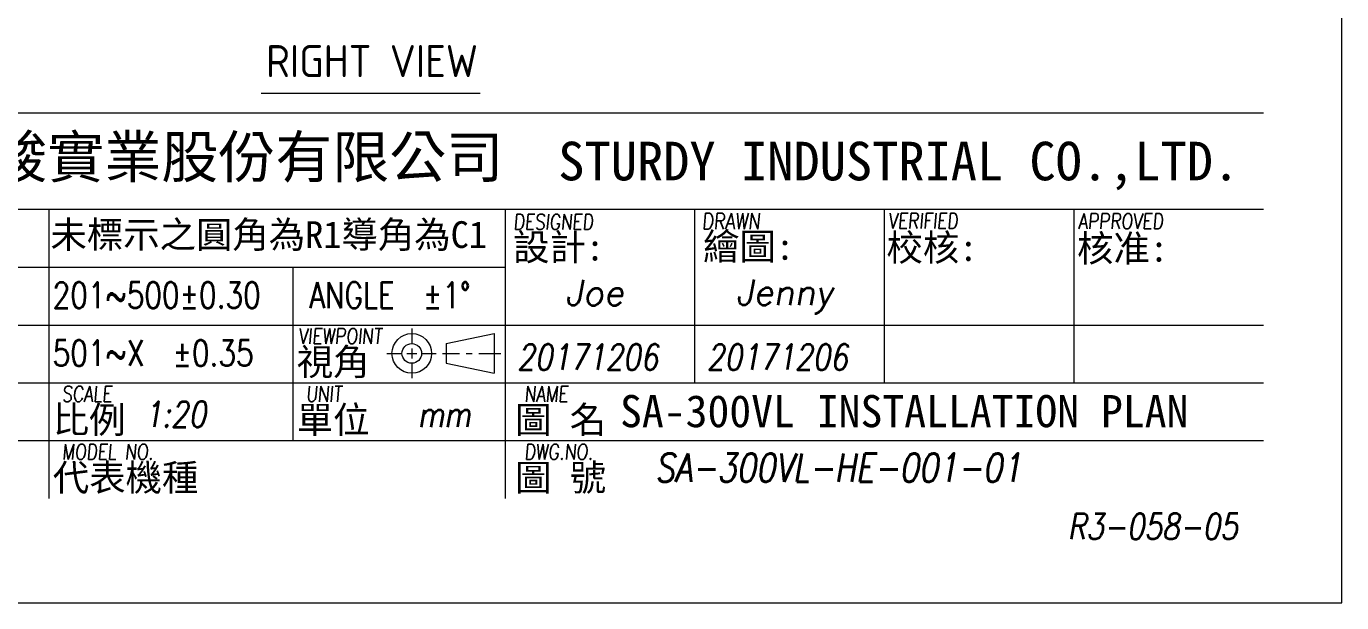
# Model space of a CAD drawing. Header units: millimetres. Extents: x 0 to 5860, y 0 to 4120.
# Drawn here: x 3813 to 5860, y 0 to 896 of the extents above; entities that cross this region are included whole.
import ezdxf

# ---------------------------------------------------------------- set-up
doc = ezdxf.new("R2010")
doc.units = ezdxf.units.MM
doc.layers.get('0').update_dxf_attribs({"lineweight": 15})
for name, color, linetype, lineweight in [('D', 3, 'Continuous', 13), ('F', 7, 'Continuous', 15), ('T', 4, 'Continuous', 15)]:
    doc.layers.add(name, color=color, linetype=linetype, lineweight=lineweight)
doc.styles.get("Standard").update_dxf_attribs({"font": 'kaiu.ttf'})
doc.styles.add('STU25', font='isocp2.shx')
doc.styles.add('Text', font='romans.shx', dxfattribs={"width": 0.8, "oblique": 10})

# ---------------------------------------------------------------- blocks, each defined once
blk = doc.blocks.new('新駿LOGO')
at = {"attachment_point": 1, "style": 'STU25'}
for s, insert, char_height in [('{\\f標楷體|b0|i0|c136|p65;新駿實業股份有限公司}', (-504.12, -439.33), 3.25), ('{\\f標楷體|b0|i0|c136|p65;STURDY\\H0.9667x; \\H1.034x;INDUSTRIAL CO.,LTD.}', (-455.51, -439.78), 3)]:
    blk.add_mtext(s, dxfattribs=dict(at, insert=insert, char_height=char_height))

msp = doc.modelspace()

# ---------------------------------------------------------------- linework, layer by layer
at = {"layer": 'D'}
msp.add_line((4178.765, 792.524), (4519.605, 792.524), dxfattribs=at)
at = {"layer": 'F', "color": 7}
for p, q in [((3118.213, 761.787), (5738.213, 761.787)), ((3118.213, 611.787), (5738.213, 611.787)), ((3848.213, 611.787), (3848.213, 161.787)), ((4853.213, 611.787), (4853.213, 341.787)), ((5148.213, 611.787), (5148.213, 341.787)), ((5443.213, 611.787), (5443.213, 341.787)), ((3118.213, 521.787), (4558.213, 521.787)), ((4228.213, 521.787), (4228.213, 251.787)), ((3118.213, 431.787), (5738.213, 431.787)), ((4298.213, 431.787), (5738.213, 431.787)), ((4558.213, 431.787), (5738.213, 431.787)), ((3118.213, 341.787), (5738.213, 341.787)), ((5738.213, 251.787), (3118.213, 251.787))]:
    msp.add_line(p, q, dxfattribs=at)
at = {"layer": 'F'}
msp.add_line((4558.213, 611.787), (4558.213, 161.787), dxfattribs=at)
at = {"layer": 'F', "color": 0}
for p, q in [((4413.13, 426.316), (4413.13, 402.877)), ((4466.587, 402.877), (4541.068, 418.466)), ((4541.068, 418.466), (4541.068, 356.803)), ((4413.13, 395.338), (4413.13, 379.93)), ((4466.587, 402.877), (4466.587, 372.392)), ((4374.448, 387.634), (4397.888, 387.634)), ((4405.427, 387.634), (4420.834, 387.634)), ((4413.13, 372.392), (4413.13, 348.952)), ((4428.373, 387.634), (4451.308, 387.634)), ((4460.833, 387.634), (4487.229, 387.634)), ((4466.587, 372.392), (4541.068, 356.803)), ((4497.873, 387.634), (4507.24, 387.634)), ((4517.279, 387.634), (4551.645, 387.634))]:
    msp.add_line(p, q, dxfattribs=at)
at = {"layer": 'F', "color": 6}
msp.add_lwpolyline([(0, 4120), (0, 0), (5860, 0), (5860, 4120)], close=True, dxfattribs=at)
at = {"layer": 'F', "color": 0}
for radius in [30.832, 15.243]:
    msp.add_circle((4413.13, 387.634), radius, dxfattribs=at)

# ---------------------------------------------------------------- block references
at = {"xscale": 20, "yscale": 20, "zscale": 20}
msp.add_blockref('新駿LOGO', (13751.191, 9512.417), dxfattribs=at)

# ---------------------------------------------------------------- texts
at = {"layer": 'D', "color": 4}
msp.add_text('SA-300VL INSTALLATION PLAN', height=50, dxfattribs=at).set_placement((4737.142, 272.886))
at = {"layer": 'D', "color": 11, "insert": (4186.36, 867.279), "char_height": 50, "attachment_point": 1}
msp.add_mtext('{\\Fisocp2.shx;RIGHT VIEW}', dxfattribs=at)
at = {"layer": 'F', "lineweight": -3}
for s, height, p in [('未標示之圓角為R1導角為C1', 41.51487, (3850.804, 551.693)), ('設計:', 41.5149, (4570.788, 532.132)), ('繪圖:', 41.5149, (4866.327, 533.272)), ('校核:', 41.5149, (5151.725, 531.5)), ('核准:', 41.5149, (5448.239, 530.388)), ('視角', 41.5149, (4234.112, 353.789)), ('比例', 41.5149, (3854.536, 263.789)), ('單位', 41.5149, (4234.112, 263.789)), ('圖 名', 41.5149, (4573.981, 263.789)), ('代表機種', 41.5149, (3854.536, 173.789)), ('圖 號', 41.5149, (4573.981, 173.789))]:
    msp.add_text(s, height=height, dxfattribs=at).set_placement(p)
at = {"layer": 'F', "color": 1, "lineweight": 15, "style": 'Text', "oblique": 5, "width": 0.8}
for s, height, p in [('DESIGNED', 24, (4571.356, 580.24)), ('DRAWN', 24.9089, (4864.665, 580.686)), ('VERIFIED', 24, (5154.414, 581.8)), ('APPROVED', 24, (5450.004, 581.245)), ('VIEWPOINT', 24, (4236.574, 402.604)), ('SCALE', 24, (3868.767, 312.604)), ('UNIT', 24, (4248.342, 312.604)), ('NAME', 24, (4588.212, 312.604)), ('MODEL NO.', 24, (3868.767, 222.604)), ('DWG.NO.', 24, (4588.212, 222.604))]:
    msp.add_text(s, height=height, dxfattribs=at).set_placement(p)
at = {"layer": 'F', "lineweight": 20, "style": 'Text', "width": 0.8}
for s, p in [('201~500±0.30', (3854.378, 458.232)), ('ANGLE  ±1%%D', (4253.52, 458.232)), ('501~X  ±0.35', (3854.378, 368.232))]:
    msp.add_text(s, height=40, dxfattribs=at).set_placement(p)
at = {"layer": 'T', "lineweight": 20, "style": 'Text', "oblique": 10}
for s, p in [('Joe', (4652.001, 462.094)), ('Jenny', (4917.51, 462.748))]:
    msp.add_text(s, height=40, dxfattribs=at).set_placement(p)
at = {"layer": 'T', "lineweight": 20, "style": 'Text', "oblique": 10, "width": 0.8}
for s, height, p in [('20171206', 40, (4577.256, 361.87)), ('20171206', 40, (4872.256, 361.87)), ('1:20', 40, (3997.12, 273.055)), ('mm', 40, (4422.283, 273.168)), ('SA-300VL-HE-001-01', 44, (4791.788, 188.153))]:
    msp.add_text(s, height=height, dxfattribs=at).set_placement(p)
at = {"layer": 'T', "linetype": 'Continuous', "lineweight": 20, "insert": (5433.702, 138.677), "char_height": 40, "attachment_point": 1, "style": 'Text'}
msp.add_mtext('R3-058-05', dxfattribs=at)

doc.saveas('drawing.dxf')
